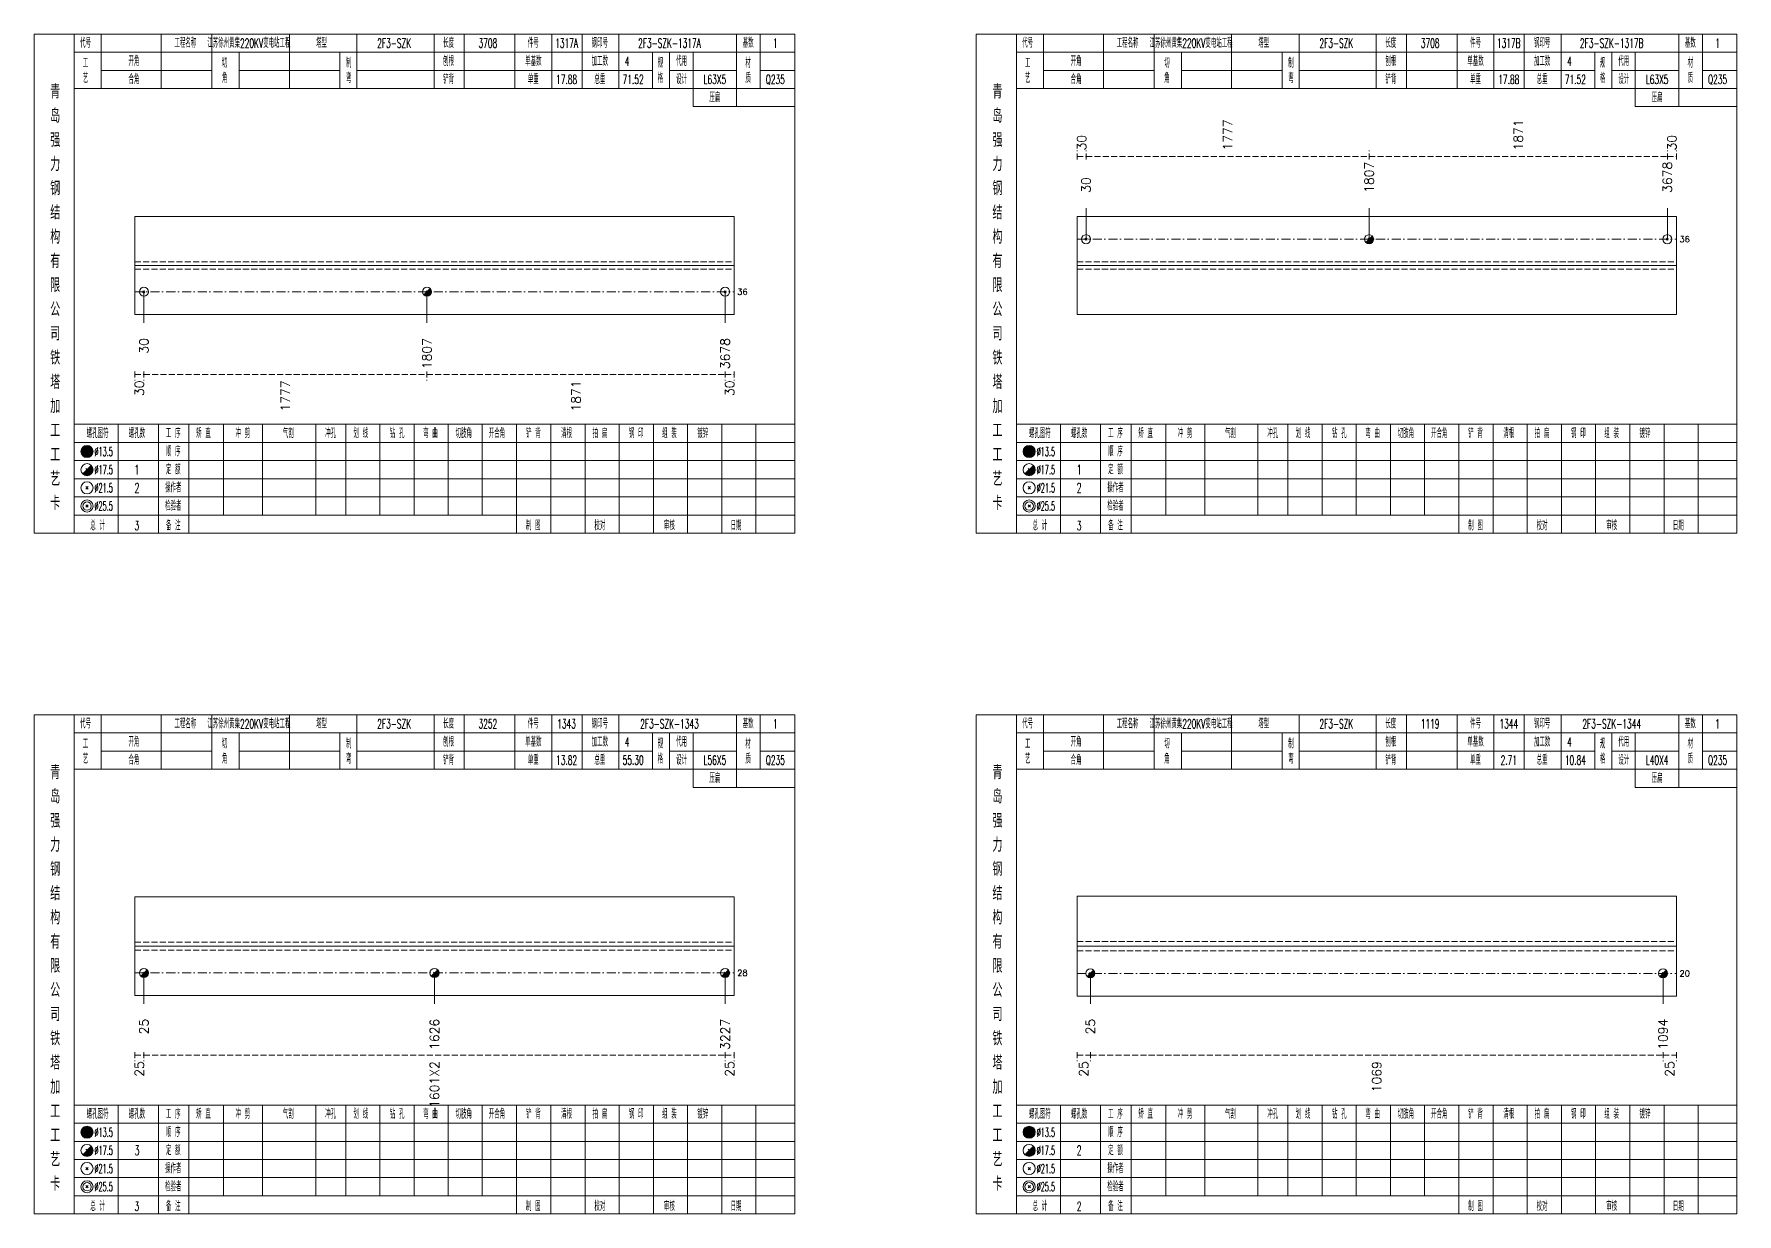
# Model space of a CAD drawing. Extents: x 0 to 4623, y -1159 to 4890.
# Drawn here: x 2180 to 2743, y 0 to 390 of the extents above; entities that cross this region are included whole.
import ezdxf
from ezdxf.enums import TextEntityAlignment as Align

# ---------------------------------------------------------------- set-up
doc = ezdxf.new("R2010")
doc.units = 0
doc.header["$MEASUREMENT"] = 0
doc.linetypes.add('一点画线', pattern=[5.2, 3, -1, 0.2, -1])
doc.linetypes.add('虚线', pattern=[2.75, 2, -0.75])
doc.layers.get('0').update_dxf_attribs({"linetype": 'CONTINUOUS', "lineweight": 25})
for name, color, linetype, lineweight in [('1', 7, 'CONTINUOUS', 25), ('4', 7, 'CONTINUOUS', 25), ('5', 7, 'CONTINUOUS', 25)]:
    doc.layers.add(name, color=color, linetype=linetype, lineweight=lineweight)
doc.styles.get("Standard").update_dxf_attribs({"font": 'simplex.shx', "width": 0.7, "height": 3, "bigfont": 'gbhzfs.shx'})

# ---------------------------------------------------------------- blocks, each defined once
blk = doc.blocks.new('孔17.5')
at = {"layer": '5', "color": 7, "linetype": 'Continuous', "lineweight": 13}
for p, q in [((-0.707, -0.707), (0.707, 0.707)), ((-0.2, 0.2), (0.2, -0.2))]:
    blk.add_line(p, q, dxfattribs=at)
blk.add_circle((0, 0), 1, dxfattribs=at)
for radius in [0.9, 0.8, 0.7, 0.6, 0.5, 0.4, 0.3, 0.2, 0.1]:
    blk.add_arc((0, 0), radius, 225, 45, dxfattribs=at)
blk = doc.blocks.new('孔21.5')
at = {"layer": '5', "color": 7, "linetype": 'Continuous', "lineweight": 13}
for p, q in [((-0.2, -0.2), (0.2, 0.2)), ((-0.2, 0.2), (0.2, -0.2))]:
    blk.add_line(p, q, dxfattribs=at)
blk.add_circle((0, 0), 1, dxfattribs=at)

msp = doc.modelspace()

# ---------------------------------------------------------------- linework, layer by layer
at = {"color": 8, "linetype": '虚线', "lineweight": 9}
for p, q in [((2524.5, 348.5), (2524.5, 351.5)), ((2524.5, 349.5), (2527.5, 349.5)), ((2527.5, 348.5), (2527.5, 351.5)), ((2527.5, 348.5), (2527.5, 351.5)), ((2527.5, 349.5), (2621.039, 349.5)), ((2621.039, 348.5), (2621.039, 351.5)), ((2621.039, 348.5), (2621.039, 351.5)), ((2621.039, 349.5), (2719.6, 349.5)), ((2719.6, 348.5), (2719.6, 351.5)), ((2719.6, 348.5), (2719.6, 351.5)), ((2719.6, 349.5), (2722.6, 349.5)), ((2722.6, 348.5), (2722.6, 351.5)), ((2213.1, 278.5), (2213.1, 275.5)), ((2213.1, 277.5), (2216.1, 277.5)), ((2216.1, 278.5), (2216.1, 275.5)), ((2216.1, 278.5), (2216.1, 275.5)), ((2216.1, 277.5), (2309.639, 277.5)), ((2309.639, 278.5), (2309.639, 275.5)), ((2309.639, 278.5), (2309.639, 275.5)), ((2309.639, 277.5), (2408.2, 277.5)), ((2408.2, 278.5), (2408.2, 275.5)), ((2408.2, 278.5), (2408.2, 275.5)), ((2408.2, 277.5), (2411.2, 277.5)), ((2411.2, 278.5), (2411.2, 275.5)), ((2213.1, 53.5), (2213.1, 50.5)), ((2213.1, 52.5), (2216.1, 52.5)), ((2216.1, 53.5), (2216.1, 50.5)), ((2216.1, 53.5), (2216.1, 50.5)), ((2216.1, 52.5), (2408.2, 52.5)), ((2408.2, 53.5), (2408.2, 50.5)), ((2408.2, 53.5), (2408.2, 50.5)), ((2408.2, 52.5), (2411.2, 52.5)), ((2411.2, 53.5), (2411.2, 50.5)), ((2524.5, 53.5), (2524.5, 50.5)), ((2524.5, 52.5), (2528.926, 52.5)), ((2528.926, 53.5), (2528.926, 50.5)), ((2528.926, 53.5), (2528.926, 50.5)), ((2528.926, 52.5), (2718.174, 52.5)), ((2718.174, 53.5), (2718.174, 50.5)), ((2718.174, 53.5), (2718.174, 50.5)), ((2718.174, 52.5), (2722.6, 52.5)), ((2722.6, 53.5), (2722.6, 50.5))]:
    msp.add_line(p, q, dxfattribs=at)
at = {"color": 7, "linetype": 'Continuous', "lineweight": 13}
for p, q in [((2527.5, 322.19), (2527.5, 332.5)), ((2621.039, 322.19), (2621.039, 332.5)), ((2719.6, 322.19), (2719.6, 332.5)), ((2216.1, 304.81), (2216.1, 294.5)), ((2309.639, 304.81), (2309.639, 294.5)), ((2408.2, 304.81), (2408.2, 294.5)), ((2216.1, 79.661), (2216.1, 69.5)), ((2312.15, 79.661), (2312.15, 69.5)), ((2408.2, 79.661), (2408.2, 69.5)), ((2528.926, 79.5), (2528.926, 69.5)), ((2718.174, 79.5), (2718.174, 69.5))]:
    msp.add_line(p, q, dxfattribs=at)
at = {"color": 7, "linetype": 'Continuous', "lineweight": 18}
for p, q in [((2213.1, 329.69), (2213.1, 297.31)), ((2213.1, 329.69), (2411.2, 329.69)), ((2411.2, 329.69), (2411.2, 297.31)), ((2524.5, 329.69), (2524.5, 297.31)), ((2524.5, 329.69), (2722.6, 329.69)), ((2722.6, 329.69), (2722.6, 297.31)), ((2213.1, 313.5), (2411.2, 313.5)), ((2524.5, 313.5), (2722.6, 313.5)), ((2213.1, 104.839), (2213.1, 72.161)), ((2213.1, 104.839), (2411.2, 104.839)), ((2411.2, 104.839), (2411.2, 72.161)), ((2524.5, 105), (2524.5, 72)), ((2524.5, 105), (2722.6, 105)), ((2722.6, 105), (2722.6, 72)), ((2213.1, 88.5), (2411.2, 88.5)), ((2524.5, 88.5), (2722.6, 88.5))]:
    msp.add_line(p, q, dxfattribs=at)
at = {"color": 3, "linetype": '一点画线', "lineweight": 13}
for p, q in [((2524.5, 322.19), (2722.6, 322.19)), ((2213.1, 304.81), (2411.2, 304.81)), ((2213.1, 79.661), (2411.2, 79.661)), ((2524.5, 79.5), (2722.6, 79.5))]:
    msp.add_line(p, q, dxfattribs=at)
at = {"color": 1, "linetype": '虚线', "lineweight": 18}
for p, q in [((2213.1, 314.69), (2411.2, 314.69)), ((2213.1, 312.31), (2411.2, 312.31)), ((2524.5, 314.69), (2722.6, 314.69)), ((2524.5, 312.31), (2722.6, 312.31)), ((2213.1, 89.839), (2411.2, 89.839)), ((2213.1, 87.161), (2411.2, 87.161)), ((2524.5, 90), (2722.6, 90)), ((2524.5, 87), (2722.6, 87))]:
    msp.add_line(p, q, dxfattribs=at)
at = {"layer": '1', "color": 7, "linetype": 'Continuous', "lineweight": 18}
for p, q in [((2213.1, 297.31), (2411.2, 297.31)), ((2524.5, 297.31), (2722.6, 297.31)), ((2213.1, 72.161), (2411.2, 72.161)), ((2524.5, 72), (2722.6, 72))]:
    msp.add_line(p, q, dxfattribs=at)
at = {"layer": '4', "color": 1, "linetype": 'Continuous', "lineweight": 18}
for p, q in [((2193.1, 225), (2193.1, 390)), ((2202, 372), (2202, 390)), ((2221.8, 372), (2221.8, 390)), ((2238.6, 372), (2238.6, 390)), ((2264.2, 372), (2264.2, 390)), ((2286.5, 372), (2286.5, 390)), ((2312, 372), (2312, 390)), ((2322, 372), (2322, 390)), ((2338.7, 372), (2338.7, 390)), ((2350.9, 372), (2350.9, 390)), ((2360.9, 372), (2360.9, 390)), ((2373.1, 372), (2373.1, 390)), ((2412, 366), (2412, 390)), ((2419.8, 372), (2419.8, 390)), ((2504.5, 225), (2504.5, 390)), ((2513.4, 372), (2513.4, 390)), ((2533.2, 372), (2533.2, 390)), ((2550, 372), (2550, 390)), ((2575.6, 372), (2575.6, 390)), ((2597.9, 372), (2597.9, 390)), ((2623.4, 372), (2623.4, 390)), ((2633.4, 372), (2633.4, 390)), ((2650.1, 372), (2650.1, 390)), ((2662.3, 372), (2662.3, 390)), ((2672.3, 372), (2672.3, 390)), ((2684.5, 372), (2684.5, 390)), ((2723.4, 366), (2723.4, 390)), ((2731.2, 372), (2731.2, 390)), ((2193.1, 384), (2431.2, 384)), ((2247.6, 372), (2247.6, 384)), ((2280.9, 372), (2280.9, 384)), ((2384.2, 372), (2384.2, 384)), ((2389.8, 372), (2389.8, 384)), ((2397.6, 366), (2397.6, 384)), ((2504.5, 384), (2742.6, 384)), ((2559, 372), (2559, 384)), ((2592.3, 372), (2592.3, 384)), ((2695.6, 372), (2695.6, 384)), ((2701.2, 372), (2701.2, 384)), ((2709, 366), (2709, 384)), ((2202, 378), (2238.6, 378)), ((2247.6, 378), (2280.9, 378)), ((2286.5, 378), (2384.2, 378)), ((2389.8, 378), (2412, 378)), ((2419.8, 378), (2431.2, 378)), ((2513.4, 378), (2550, 378)), ((2559, 378), (2592.3, 378)), ((2597.9, 378), (2695.6, 378)), ((2701.2, 378), (2723.4, 378)), ((2731.2, 378), (2742.6, 378)), ((2193.1, 372), (2431.2, 372)), ((2504.5, 372), (2742.6, 372)), ((2397.6, 366), (2431.2, 366)), ((2709, 366), (2742.6, 366)), ((2193.1, 261), (2431.2, 261)), ((2207.6, 225), (2207.6, 261)), ((2220.9, 225), (2220.9, 261)), ((2231, 225), (2231, 261)), ((2242.4, 231), (2242.4, 261)), ((2255.3, 231), (2255.3, 261)), ((2272.9, 231), (2272.9, 261)), ((2282.8, 231), (2282.8, 261)), ((2294.1, 231), (2294.1, 261)), ((2305.4, 231), (2305.4, 261)), ((2316.7, 231), (2316.7, 261)), ((2327.9, 231), (2327.9, 261)), ((2339.3, 231), (2339.3, 261)), ((2350.6, 231), (2350.6, 261)), ((2361.9, 231), (2361.9, 261)), ((2373.2, 231), (2373.2, 261)), ((2384.5, 231), (2384.5, 261)), ((2395.8, 231), (2395.8, 261)), ((2407.1, 231), (2407.1, 261)), ((2418.4, 231), (2418.4, 261)), ((2504.5, 261), (2742.6, 261)), ((2519, 225), (2519, 261)), ((2532.3, 225), (2532.3, 261)), ((2542.4, 225), (2542.4, 261)), ((2553.8, 231), (2553.8, 261)), ((2566.7, 231), (2566.7, 261)), ((2584.3, 231), (2584.3, 261)), ((2594.2, 231), (2594.2, 261)), ((2605.5, 231), (2605.5, 261)), ((2616.8, 231), (2616.8, 261)), ((2628.1, 231), (2628.1, 261)), ((2639.3, 231), (2639.3, 261)), ((2650.7, 231), (2650.7, 261)), ((2662, 231), (2662, 261)), ((2673.3, 231), (2673.3, 261)), ((2684.6, 231), (2684.6, 261)), ((2695.9, 231), (2695.9, 261)), ((2707.2, 231), (2707.2, 261)), ((2718.5, 231), (2718.5, 261)), ((2729.8, 231), (2729.8, 261)), ((2193.1, 255), (2431.2, 255)), ((2504.5, 255), (2742.6, 255)), ((2193.1, 249), (2431.2, 249)), ((2504.5, 249), (2742.6, 249)), ((2193.1, 243), (2431.2, 243)), ((2504.5, 243), (2742.6, 243)), ((2193.1, 237), (2431.2, 237)), ((2504.5, 237), (2742.6, 237)), ((2193.1, 231), (2431.2, 231)), ((2339.3, 225), (2339.3, 231)), ((2350.6, 225), (2350.6, 231)), ((2361.9, 225), (2361.9, 231)), ((2373.2, 225), (2373.2, 231)), ((2384.5, 225), (2384.5, 231)), ((2395.8, 225), (2395.8, 231)), ((2407.1, 225), (2407.1, 231)), ((2418.4, 225), (2418.4, 231)), ((2504.5, 231), (2742.6, 231)), ((2650.7, 225), (2650.7, 231)), ((2662, 225), (2662, 231)), ((2673.3, 225), (2673.3, 231)), ((2684.6, 225), (2684.6, 231)), ((2695.9, 225), (2695.9, 231)), ((2707.2, 225), (2707.2, 231)), ((2718.5, 225), (2718.5, 231)), ((2729.8, 225), (2729.8, 231)), ((2193.1, 0), (2193.1, 165)), ((2202, 147), (2202, 165)), ((2221.8, 147), (2221.8, 165)), ((2238.6, 147), (2238.6, 165)), ((2264.2, 147), (2264.2, 165)), ((2286.5, 147), (2286.5, 165)), ((2312, 147), (2312, 165)), ((2322, 147), (2322, 165)), ((2338.7, 147), (2338.7, 165)), ((2350.9, 147), (2350.9, 165)), ((2360.9, 147), (2360.9, 165)), ((2373.1, 147), (2373.1, 165)), ((2412, 141), (2412, 165)), ((2419.8, 147), (2419.8, 165)), ((2504.5, 0), (2504.5, 165)), ((2513.4, 147), (2513.4, 165)), ((2533.2, 147), (2533.2, 165)), ((2550, 147), (2550, 165)), ((2575.6, 147), (2575.6, 165)), ((2597.9, 147), (2597.9, 165)), ((2623.4, 147), (2623.4, 165)), ((2633.4, 147), (2633.4, 165)), ((2650.1, 147), (2650.1, 165)), ((2662.3, 147), (2662.3, 165)), ((2672.3, 147), (2672.3, 165)), ((2684.5, 147), (2684.5, 165)), ((2723.4, 141), (2723.4, 165)), ((2731.2, 147), (2731.2, 165)), ((2193.1, 159), (2431.2, 159)), ((2247.6, 147), (2247.6, 159)), ((2280.9, 147), (2280.9, 159)), ((2384.2, 147), (2384.2, 159)), ((2389.8, 147), (2389.8, 159)), ((2397.6, 141), (2397.6, 159)), ((2504.5, 159), (2742.6, 159)), ((2559, 147), (2559, 159)), ((2592.3, 147), (2592.3, 159)), ((2695.6, 147), (2695.6, 159)), ((2701.2, 147), (2701.2, 159)), ((2709, 141), (2709, 159)), ((2202, 153), (2238.6, 153)), ((2247.6, 153), (2280.9, 153)), ((2286.5, 153), (2384.2, 153)), ((2389.8, 153), (2412, 153)), ((2419.8, 153), (2431.2, 153)), ((2513.4, 153), (2550, 153)), ((2559, 153), (2592.3, 153)), ((2597.9, 153), (2695.6, 153)), ((2701.2, 153), (2723.4, 153)), ((2731.2, 153), (2742.6, 153)), ((2193.1, 147), (2431.2, 147)), ((2504.5, 147), (2742.6, 147)), ((2397.6, 141), (2431.2, 141)), ((2709, 141), (2742.6, 141)), ((2193.1, 36), (2431.2, 36)), ((2207.6, 0), (2207.6, 36)), ((2220.9, 0), (2220.9, 36)), ((2231, 0), (2231, 36)), ((2242.4, 6), (2242.4, 36)), ((2255.3, 6), (2255.3, 36)), ((2272.9, 6), (2272.9, 36)), ((2282.8, 6), (2282.8, 36)), ((2294.1, 6), (2294.1, 36)), ((2305.4, 6), (2305.4, 36)), ((2316.7, 6), (2316.7, 36)), ((2327.9, 6), (2327.9, 36)), ((2339.3, 6), (2339.3, 36)), ((2350.6, 6), (2350.6, 36)), ((2361.9, 6), (2361.9, 36)), ((2373.2, 6), (2373.2, 36)), ((2384.5, 6), (2384.5, 36)), ((2395.8, 6), (2395.8, 36)), ((2407.1, 6), (2407.1, 36)), ((2418.4, 6), (2418.4, 36)), ((2504.5, 36), (2742.6, 36)), ((2519, 0), (2519, 36)), ((2532.3, 0), (2532.3, 36)), ((2542.4, 0), (2542.4, 36)), ((2553.8, 6), (2553.8, 36)), ((2566.7, 6), (2566.7, 36)), ((2584.3, 6), (2584.3, 36)), ((2594.2, 6), (2594.2, 36)), ((2605.5, 6), (2605.5, 36)), ((2616.8, 6), (2616.8, 36)), ((2628.1, 6), (2628.1, 36)), ((2639.3, 6), (2639.3, 36)), ((2650.7, 6), (2650.7, 36)), ((2662, 6), (2662, 36)), ((2673.3, 6), (2673.3, 36)), ((2684.6, 6), (2684.6, 36)), ((2695.9, 6), (2695.9, 36)), ((2707.2, 6), (2707.2, 36)), ((2718.5, 6), (2718.5, 36)), ((2729.8, 6), (2729.8, 36)), ((2193.1, 30), (2431.2, 30)), ((2504.5, 30), (2742.6, 30)), ((2193.1, 24), (2431.2, 24)), ((2504.5, 24), (2742.6, 24)), ((2193.1, 18), (2431.2, 18)), ((2504.5, 18), (2742.6, 18)), ((2193.1, 12), (2431.2, 12)), ((2504.5, 12), (2742.6, 12)), ((2193.1, 6), (2431.2, 6)), ((2339.3, 0), (2339.3, 6)), ((2350.6, 0), (2350.6, 6)), ((2361.9, 0), (2361.9, 6)), ((2373.2, 0), (2373.2, 6)), ((2384.5, 0), (2384.5, 6)), ((2395.8, 0), (2395.8, 6)), ((2407.1, 0), (2407.1, 6)), ((2418.4, 0), (2418.4, 6)), ((2504.5, 6), (2742.6, 6)), ((2650.7, 0), (2650.7, 6)), ((2662, 0), (2662, 6)), ((2673.3, 0), (2673.3, 6)), ((2684.6, 0), (2684.6, 6)), ((2695.9, 0), (2695.9, 6)), ((2707.2, 0), (2707.2, 6)), ((2718.5, 0), (2718.5, 6)), ((2729.8, 0), (2729.8, 6))]:
    msp.add_line(p, q, dxfattribs=at)
at = {"layer": '4', "color": 7, "linetype": 'Continuous', "lineweight": 13}
for p, q in [((2197.1, 251.8), (2197.5, 252.2)), ((2197.5, 251.8), (2197.1, 252.2)), ((2508.5, 251.8), (2508.9, 252.2)), ((2508.9, 251.8), (2508.5, 252.2)), ((2195.886, 244.586), (2198.714, 247.414)), ((2196.9, 246.4), (2197.7, 245.6)), ((2507.286, 244.586), (2510.114, 247.414)), ((2508.3, 246.4), (2509.1, 245.6)), ((2196.9, 239.6), (2197.7, 240.4)), ((2196.9, 240.4), (2197.7, 239.6)), ((2508.3, 239.6), (2509.1, 240.4)), ((2508.3, 240.4), (2509.1, 239.6)), ((2196.9, 233.6), (2197.7, 234.4)), ((2196.9, 234.4), (2197.7, 233.6)), ((2508.3, 233.6), (2509.1, 234.4)), ((2508.3, 234.4), (2509.1, 233.6)), ((2197.1, 26.8), (2197.5, 27.2)), ((2197.5, 26.8), (2197.1, 27.2)), ((2508.5, 26.8), (2508.9, 27.2)), ((2508.9, 26.8), (2508.5, 27.2)), ((2195.886, 19.586), (2198.714, 22.414)), ((2196.9, 21.4), (2197.7, 20.6)), ((2507.286, 19.586), (2510.114, 22.414)), ((2508.3, 21.4), (2509.1, 20.6)), ((2196.9, 14.6), (2197.7, 15.4)), ((2196.9, 15.4), (2197.7, 14.6)), ((2508.3, 14.6), (2509.1, 15.4)), ((2508.3, 15.4), (2509.1, 14.6)), ((2196.9, 8.6), (2197.7, 9.4)), ((2196.9, 9.4), (2197.7, 8.6)), ((2508.3, 8.6), (2509.1, 9.4)), ((2508.3, 9.4), (2509.1, 8.6))]:
    msp.add_line(p, q, dxfattribs=at)
at = {"layer": '4', "color": 1, "linetype": 'Continuous', "lineweight": 18}
for points in [[(2179.8, 390), (2179.8, 225), (2431.2, 225), (2431.2, 390)], [(2491.2, 390), (2491.2, 225), (2742.6, 225), (2742.6, 390)], [(2179.8, 165), (2179.8, 0), (2431.2, 0), (2431.2, 165)], [(2491.2, 165), (2491.2, 0), (2742.6, 0), (2742.6, 165)]]:
    msp.add_lwpolyline(points, close=True, dxfattribs=at)
at = {"layer": '4', "color": 7, "linetype": 'Continuous', "lineweight": 13}
for centre, radius in [((2197.3, 252), 2), ((2197.3, 252), 1.8), ((2197.3, 252), 1.6), ((2197.3, 252), 1.4), ((2508.7, 252), 2), ((2508.7, 252), 1.8), ((2508.7, 252), 1.6), ((2508.7, 252), 1.4), ((2197.3, 246), 2), ((2197.3, 252), 1.2), ((2197.3, 252), 1), ((2197.3, 252), 0.8), ((2197.3, 252), 0.6), ((2197.3, 252), 0.4), ((2197.3, 252), 0.2), ((2508.7, 246), 2), ((2508.7, 252), 1.2), ((2508.7, 252), 1), ((2508.7, 252), 0.8), ((2508.7, 252), 0.6), ((2508.7, 252), 0.4), ((2508.7, 252), 0.2), ((2197.3, 240), 2), ((2508.7, 240), 2), ((2197.3, 234), 2), ((2197.3, 234), 1.4), ((2508.7, 234), 2), ((2508.7, 234), 1.4), ((2197.3, 27), 2), ((2197.3, 27), 1.8), ((2197.3, 27), 1.6), ((2197.3, 27), 1.4), ((2197.3, 27), 1.2), ((2508.7, 27), 2), ((2508.7, 27), 1.8), ((2508.7, 27), 1.6), ((2508.7, 27), 1.4), ((2508.7, 27), 1.2), ((2197.3, 21), 2), ((2197.3, 27), 1), ((2197.3, 27), 0.8), ((2197.3, 27), 0.6), ((2197.3, 27), 0.4), ((2197.3, 27), 0.2), ((2508.7, 21), 2), ((2508.7, 27), 1), ((2508.7, 27), 0.8), ((2508.7, 27), 0.6), ((2508.7, 27), 0.4), ((2508.7, 27), 0.2), ((2197.3, 15), 2), ((2508.7, 15), 2), ((2197.3, 9), 2), ((2197.3, 9), 1.4), ((2508.7, 9), 2), ((2508.7, 9), 1.4)]:
    msp.add_circle(centre, radius, dxfattribs=at)
for centre, radius in [((2197.3, 246), 1.8), ((2197.3, 246), 1.6), ((2197.3, 246), 1.4), ((2197.3, 246), 1.2), ((2197.3, 246), 1), ((2197.3, 246), 0.8), ((2197.3, 246), 0.6), ((2197.3, 246), 0.4), ((2197.3, 246), 0.2), ((2508.7, 246), 1.8), ((2508.7, 246), 1.6), ((2508.7, 246), 1.4), ((2508.7, 246), 1.2), ((2508.7, 246), 1), ((2508.7, 246), 0.8), ((2508.7, 246), 0.6), ((2508.7, 246), 0.4), ((2508.7, 246), 0.2), ((2197.3, 21), 1.8), ((2197.3, 21), 1.6), ((2197.3, 21), 1.4), ((2197.3, 21), 1.2), ((2197.3, 21), 1), ((2197.3, 21), 0.8), ((2197.3, 21), 0.6), ((2197.3, 21), 0.4), ((2197.3, 21), 0.2), ((2508.7, 21), 1.8), ((2508.7, 21), 1.6), ((2508.7, 21), 1.4), ((2508.7, 21), 1.2), ((2508.7, 21), 1), ((2508.7, 21), 0.8), ((2508.7, 21), 0.6), ((2508.7, 21), 0.4), ((2508.7, 21), 0.2)]:
    msp.add_arc(centre, radius, 225, 45, dxfattribs=at)

# ---------------------------------------------------------------- block references
at = {"color": 7, "linetype": 'Continuous', "lineweight": 13, "xscale": 1.5, "yscale": 1.5, "zscale": 1.5}
for name, p in [('孔21.5', (2527.5, 322.19)), ('孔17.5', (2621.039, 322.19)), ('孔21.5', (2719.6, 322.19))]:
    msp.add_blockref(name, p, dxfattribs=at)
at = {"layer": '1', "color": 7, "linetype": 'Continuous', "lineweight": 13, "xscale": 1.5, "yscale": 1.5, "zscale": 1.5}
for name, p in [('孔21.5', (2216.1, 304.81)), ('孔17.5', (2309.639, 304.81)), ('孔21.5', (2408.2, 304.81)), ('孔17.5', (2216.1, 79.661)), ('孔17.5', (2312.15, 79.661)), ('孔17.5', (2408.2, 79.661)), ('孔17.5', (2528.926, 79.5)), ('孔17.5', (2718.174, 79.5))]:
    msp.add_blockref(name, p, dxfattribs=at)

# ---------------------------------------------------------------- texts
at = {"color": 8, "linetype": 'Continuous', "lineweight": 9}
for s, p in [('1777', (2574.27, 351.5)), ('1871', (2670.32, 351.5)), ('30', (2526, 351.5)), ('30', (2721.1, 351.5))]:
    msp.add_text(s, height=3, rotation=90, dxfattribs=at).set_placement(p, align=Align.MIDDLE_LEFT)
at = {"color": 7, "linetype": 'Continuous', "lineweight": 13}
for s, p in [('1807', (2621.039, 337.5)), ('3678', (2719.6, 337.5)), ('30', (2527.5, 337.5))]:
    msp.add_text(s, height=3, rotation=90, dxfattribs=at).set_placement(p, align=Align.MIDDLE_LEFT)
for s, p in [('36', (2723.6, 322.19)), ('36', (2412.2, 304.81)), ('28', (2412.2, 79.661)), ('20', (2723.6, 79.5))]:
    msp.add_text(s, height=2, dxfattribs=at).set_placement(p, align=Align.MIDDLE_LEFT)
at = {"color": 8, "linetype": 'Continuous', "lineweight": 9}
for s, p in [('30', (2214.6, 275.5)), ('1777', (2262.87, 275.5)), ('1871', (2358.92, 275.5)), ('30', (2409.7, 275.5)), ('25', (2214.6, 50.5)), ('1601X2', (2312.15, 50.5)), ('25', (2409.7, 50.5)), ('25', (2526.713, 50.5)), ('1069', (2623.55, 50.5)), ('25', (2720.387, 50.5))]:
    msp.add_text(s, height=3, rotation=90, dxfattribs=at).set_placement(p, align=Align.MIDDLE_RIGHT)
at = {"layer": '1', "color": 7, "linetype": 'Continuous', "lineweight": 13}
for s, p in [('30', (2216.1, 289.5)), ('1807', (2309.639, 289.5)), ('3678', (2408.2, 289.5)), ('25', (2216.1, 64.5)), ('1626', (2312.15, 64.5)), ('3227', (2408.2, 64.5)), ('25', (2528.926, 64.5)), ('1094', (2718.174, 64.5))]:
    msp.add_text(s, height=3, rotation=90, dxfattribs=at).set_placement(p, align=Align.MIDDLE_RIGHT)
at = {"layer": '4', "color": 1, "linetype": 'Continuous', "lineweight": 13}
for s, height, width, p in [('代号', 3, 0.6, (2196.8, 387)), ('工程名称', 3, 0.6, (2229.8, 387)), ('江苏徐州黄集220KV变电站工程', 3, 0.6, (2250.8, 387)), ('塔型', 3, 0.6, (2274.8, 387)), ('2F3-SZK', 3, 0.6, (2298.8, 387)), ('长度', 3, 0.6, (2316.8, 387)), ('3708', 3, 0.6, (2329.8, 387)), ('件号', 3, 0.6, (2344.8, 387)), ('1317A', 3, 0.6, (2355.8, 387)), ('钢印号', 3, 0.6, (2366.8, 387)), ('2F3-SZK-1317A', 3, 0.6, (2389.8, 387)), ('基数', 3, 0.6, (2415.8, 387)), ('1', 3, 0.6, (2424.8, 387)), ('代号', 3, 0.6, (2508.2, 387)), ('工程名称', 3, 0.6, (2541.2, 387)), ('江苏徐州黄集220KV变电站工程', 3, 0.6, (2562.2, 387)), ('塔型', 3, 0.6, (2586.2, 387)), ('2F3-SZK', 3, 0.6, (2610.2, 387)), ('长度', 3, 0.6, (2628.2, 387)), ('3708', 3, 0.6, (2641.2, 387)), ('件号', 3, 0.6, (2656.2, 387)), ('1317B', 3, 0.6, (2667.2, 387)), ('钢印号', 3, 0.6, (2678.2, 387)), ('2F3-SZK-1317B', 3, 0.6, (2701.2, 387)), ('基数', 3, 0.6, (2727.2, 387)), ('1', 3, 0.6, (2736.2, 387)), ('开角', 3, 0.6, (2212.8, 381)), ('刨根', 3, 0.6, (2316.8, 381)), ('单基数', 3, 0.6, (2344.8, 381)), ('加工数', 3, 0.6, (2366.8, 381)), ('代用', 3, 0.6, (2393.8, 381)), ('开角', 3, 0.6, (2524.2, 381)), ('刨根', 3, 0.6, (2628.2, 381)), ('单基数', 3, 0.6, (2656.2, 381)), ('加工数', 3, 0.6, (2678.2, 381)), ('代用', 3, 0.6, (2705.2, 381)), ('工', 3, 0.6, (2196.8, 380.4)), ('艺', 3, 0.6, (2196.8, 375.4)), ('切', 3, 0.6, (2242.8, 380.4)), ('角', 3, 0.6, (2242.8, 375.4)), ('制', 3, 0.6, (2283.8, 380.4)), ('弯', 3, 0.6, (2283.8, 375.4)), ('4', 3, 0.6, (2375.8, 381)), ('格', 3, 0.6, (2386.8, 375.4)), ('规', 3, 0.6, (2386.8, 380.4)), ('材', 3, 0.6, (2415.8, 380.4)), ('质', 3, 0.6, (2415.8, 375.4)), ('工', 3, 0.6, (2508.2, 380.4)), ('艺', 3, 0.6, (2508.2, 375.4)), ('切', 3, 0.6, (2554.2, 380.4)), ('角', 3, 0.6, (2554.2, 375.4)), ('制', 3, 0.6, (2595.2, 380.4)), ('弯', 3, 0.6, (2595.2, 375.4)), ('4', 3, 0.6, (2687.2, 381)), ('格', 3, 0.6, (2698.2, 375.4)), ('规', 3, 0.6, (2698.2, 380.4)), ('材', 3, 0.6, (2727.2, 380.4)), ('质', 3, 0.6, (2727.2, 375.4)), ('青', 4.6, 0.8, (2186.8, 371)), ('合角', 3, 0.6, (2212.8, 375)), ('铲背', 3, 0.6, (2316.8, 375)), ('单重', 3, 0.6, (2344.8, 375)), ('17.88', 3, 0.6, (2355.8, 375)), ('总重', 3, 0.6, (2366.8, 375)), ('71.52', 3, 0.6, (2377.8, 375)), ('设计', 3, 0.6, (2393.8, 375)), ('L63X5', 3, 0.6, (2404.8, 375)), ('Q235', 3, 0.6, (2424.8, 375)), ('青', 4.6, 0.8, (2498.2, 371)), ('合角', 3, 0.6, (2524.2, 375)), ('铲背', 3, 0.6, (2628.2, 375)), ('单重', 3, 0.6, (2656.2, 375)), ('17.88', 3, 0.6, (2667.2, 375)), ('总重', 3, 0.6, (2678.2, 375)), ('71.52', 3, 0.6, (2689.2, 375)), ('设计', 3, 0.6, (2705.2, 375)), ('L63X5', 3, 0.6, (2716.2, 375)), ('Q235', 3, 0.6, (2736.2, 375)), ('压扁', 3, 0.6, (2404.8, 369)), ('压扁', 3, 0.6, (2716.2, 369)), ('岛', 4.6, 0.8, (2186.8, 363)), ('岛', 4.6, 0.8, (2498.2, 363)), ('强', 4.6, 0.8, (2186.8, 355)), ('强', 4.6, 0.8, (2498.2, 355)), ('力', 4.6, 0.8, (2186.8, 347)), ('力', 4.6, 0.8, (2498.2, 347)), ('钢', 4.6, 0.8, (2186.8, 339)), ('钢', 4.6, 0.8, (2498.2, 339)), ('结', 4.6, 0.8, (2186.8, 331)), ('结', 4.6, 0.8, (2498.2, 331)), ('构', 4.6, 0.8, (2186.8, 323)), ('构', 4.6, 0.8, (2498.2, 323)), ('有', 4.6, 0.8, (2186.8, 315)), ('有', 4.6, 0.8, (2498.2, 315)), ('限', 4.6, 0.8, (2186.8, 307)), ('限', 4.6, 0.8, (2498.2, 307)), ('公', 4.6, 0.8, (2186.8, 299)), ('公', 4.6, 0.8, (2498.2, 299)), ('司', 4.6, 0.8, (2186.8, 291)), ('司', 4.6, 0.8, (2498.2, 291)), ('铁', 4.6, 0.8, (2186.8, 283)), ('铁', 4.6, 0.8, (2498.2, 283)), ('塔', 4.6, 0.8, (2186.8, 275)), ('塔', 4.6, 0.8, (2498.2, 275)), ('加', 4.6, 0.8, (2186.8, 267)), ('加', 4.6, 0.8, (2498.2, 267)), ('工', 4.6, 0.8, (2186.8, 259)), ('螺孔图符', 3, 0.6, (2200.8, 258)), ('螺孔数', 3, 0.6, (2213.8, 258)), ('工 序', 3, 0.6, (2225.8, 258)), ('矫 直', 3, 0.6, (2235.8, 258)), ('冲 剪', 3, 0.6, (2248.8, 258)), ('气割', 3, 0.6, (2263.8, 258)), ('冲孔', 3, 0.6, (2277.8, 258)), ('划 线', 3, 0.6, (2287.8, 258)), ('钻 孔', 3, 0.6, (2299.8, 258)), ('弯 曲', 3, 0.6, (2310.8, 258)), ('切肢角', 3, 0.6, (2321.8, 258)), ('开合角', 3, 0.6, (2332.8, 258)), ('铲 背', 3, 0.6, (2344.8, 258)), ('清根', 3, 0.6, (2355.8, 258)), ('拍 扁', 3, 0.6, (2366.8, 258)), ('钢 印', 3, 0.6, (2378.8, 258)), ('组 装', 3, 0.6, (2389.8, 258)), ('镀锌', 3, 0.6, (2400.8, 258)), ('工', 4.6, 0.8, (2498.2, 259)), ('螺孔图符', 3, 0.6, (2512.2, 258)), ('螺孔数', 3, 0.6, (2525.2, 258)), ('工 序', 3, 0.6, (2537.2, 258)), ('矫 直', 3, 0.6, (2547.2, 258)), ('冲 剪', 3, 0.6, (2560.2, 258)), ('气割', 3, 0.6, (2575.2, 258)), ('冲孔', 3, 0.6, (2589.2, 258)), ('划 线', 3, 0.6, (2599.2, 258)), ('钻 孔', 3, 0.6, (2611.2, 258)), ('弯 曲', 3, 0.6, (2622.2, 258)), ('切肢角', 3, 0.6, (2633.2, 258)), ('开合角', 3, 0.6, (2644.2, 258)), ('铲 背', 3, 0.6, (2656.2, 258)), ('清根', 3, 0.6, (2667.2, 258)), ('拍 扁', 3, 0.6, (2678.2, 258)), ('钢 印', 3, 0.6, (2690.2, 258)), ('组 装', 3, 0.6, (2701.2, 258)), ('镀锌', 3, 0.6, (2712.2, 258)), ('%%C13.5', 3, 0.5, (2202.8, 252)), ('顺 序', 3, 0.6, (2225.8, 252)), ('%%C13.5', 3, 0.5, (2514.2, 252)), ('顺 序', 3, 0.6, (2537.2, 252)), ('工', 4.6, 0.8, (2186.8, 251)), ('定 额', 3, 0.6, (2225.8, 246)), ('工', 4.6, 0.8, (2498.2, 251)), ('定 额', 3, 0.6, (2537.2, 246)), ('艺', 4.6, 0.8, (2186.8, 243)), ('%%C17.5', 3, 0.5, (2202.8, 246)), ('1', 3.2, 0.6, (2213.8, 246)), ('艺', 4.6, 0.8, (2498.2, 243)), ('%%C17.5', 3, 0.5, (2514.2, 246)), ('1', 3.2, 0.6, (2525.2, 246)), ('卡', 4.6, 0.8, (2186.8, 235)), ('%%C21.5', 3, 0.5, (2202.8, 240)), ('2', 3.2, 0.6, (2213.8, 240)), ('操作者', 3, 0.6, (2225.8, 240)), ('卡', 4.6, 0.8, (2498.2, 235)), ('%%C21.5', 3, 0.5, (2514.2, 240)), ('2', 3.2, 0.6, (2525.2, 240)), ('操作者', 3, 0.6, (2537.2, 240)), ('%%C25.5', 3, 0.5, (2202.8, 234)), ('检验者', 3, 0.6, (2225.8, 234)), ('%%C25.5', 3, 0.5, (2514.2, 234)), ('检验者', 3, 0.6, (2537.2, 234)), ('总 计', 3, 0.6, (2200.8, 227.5)), ('3', 3, 0.6, (2213.8, 227.5)), ('备 注', 3, 0.6, (2225.8, 227.5)), ('制 图', 3, 0.6, (2344.8, 227.5)), ('校对', 3, 0.6, (2366.8, 227.5)), ('审核', 3, 0.6, (2389.8, 227.5)), ('日期', 3, 0.6, (2411.8, 227.5)), ('总 计', 3, 0.6, (2512.2, 227.5)), ('3', 3, 0.6, (2525.2, 227.5)), ('备 注', 3, 0.6, (2537.2, 227.5)), ('制 图', 3, 0.6, (2656.2, 227.5)), ('校对', 3, 0.6, (2678.2, 227.5)), ('审核', 3, 0.6, (2701.2, 227.5)), ('日期', 3, 0.6, (2723.2, 227.5)), ('代号', 3, 0.6, (2196.8, 162)), ('工程名称', 3, 0.6, (2229.8, 162)), ('江苏徐州黄集220KV变电站工程', 3, 0.6, (2250.8, 162)), ('塔型', 3, 0.6, (2274.8, 162)), ('2F3-SZK', 3, 0.6, (2298.8, 162)), ('长度', 3, 0.6, (2316.8, 162)), ('3252', 3, 0.6, (2329.8, 162)), ('件号', 3, 0.6, (2344.8, 162)), ('1343', 3, 0.6, (2355.8, 162)), ('钢印号', 3, 0.6, (2366.8, 162)), ('2F3-SZK-1343', 3, 0.6, (2389.8, 162)), ('基数', 3, 0.6, (2415.8, 162)), ('1', 3, 0.6, (2424.8, 162)), ('代号', 3, 0.6, (2508.2, 162)), ('工程名称', 3, 0.6, (2541.2, 162)), ('江苏徐州黄集220KV变电站工程', 3, 0.6, (2562.2, 162)), ('塔型', 3, 0.6, (2586.2, 162)), ('2F3-SZK', 3, 0.6, (2610.2, 162)), ('长度', 3, 0.6, (2628.2, 162)), ('1119', 3, 0.6, (2641.2, 162)), ('件号', 3, 0.6, (2656.2, 162)), ('1344', 3, 0.6, (2667.2, 162)), ('钢印号', 3, 0.6, (2678.2, 162)), ('2F3-SZK-1344', 3, 0.6, (2701.2, 162)), ('基数', 3, 0.6, (2727.2, 162)), ('1', 3, 0.6, (2736.2, 162)), ('开角', 3, 0.6, (2212.8, 156)), ('刨根', 3, 0.6, (2316.8, 156)), ('单基数', 3, 0.6, (2344.8, 156)), ('加工数', 3, 0.6, (2366.8, 156)), ('代用', 3, 0.6, (2393.8, 156)), ('开角', 3, 0.6, (2524.2, 156)), ('刨根', 3, 0.6, (2628.2, 156)), ('单基数', 3, 0.6, (2656.2, 156)), ('加工数', 3, 0.6, (2678.2, 156)), ('代用', 3, 0.6, (2705.2, 156)), ('工', 3, 0.6, (2196.8, 155.4)), ('艺', 3, 0.6, (2196.8, 150.4)), ('切', 3, 0.6, (2242.8, 155.4)), ('角', 3, 0.6, (2242.8, 150.4)), ('制', 3, 0.6, (2283.8, 155.4)), ('弯', 3, 0.6, (2283.8, 150.4)), ('4', 3, 0.6, (2375.8, 156)), ('格', 3, 0.6, (2386.8, 150.4)), ('规', 3, 0.6, (2386.8, 155.4)), ('材', 3, 0.6, (2415.8, 155.4)), ('质', 3, 0.6, (2415.8, 150.4)), ('工', 3, 0.6, (2508.2, 155.4)), ('艺', 3, 0.6, (2508.2, 150.4)), ('切', 3, 0.6, (2554.2, 155.4)), ('角', 3, 0.6, (2554.2, 150.4)), ('制', 3, 0.6, (2595.2, 155.4)), ('弯', 3, 0.6, (2595.2, 150.4)), ('4', 3, 0.6, (2687.2, 156)), ('格', 3, 0.6, (2698.2, 150.4)), ('规', 3, 0.6, (2698.2, 155.4)), ('材', 3, 0.6, (2727.2, 155.4)), ('质', 3, 0.6, (2727.2, 150.4)), ('青', 4.6, 0.8, (2186.8, 146)), ('合角', 3, 0.6, (2212.8, 150)), ('铲背', 3, 0.6, (2316.8, 150)), ('单重', 3, 0.6, (2344.8, 150)), ('13.82', 3, 0.6, (2355.8, 150)), ('总重', 3, 0.6, (2366.8, 150)), ('55.30', 3, 0.6, (2377.8, 150)), ('设计', 3, 0.6, (2393.8, 150)), ('L56X5', 3, 0.6, (2404.8, 150)), ('Q235', 3, 0.6, (2424.8, 150)), ('青', 4.6, 0.8, (2498.2, 146)), ('合角', 3, 0.6, (2524.2, 150)), ('铲背', 3, 0.6, (2628.2, 150)), ('单重', 3, 0.6, (2656.2, 150)), ('2.71', 3, 0.6, (2667.2, 150)), ('总重', 3, 0.6, (2678.2, 150)), ('10.84', 3, 0.6, (2689.2, 150)), ('设计', 3, 0.6, (2705.2, 150)), ('L40X4', 3, 0.6, (2716.2, 150)), ('Q235', 3, 0.6, (2736.2, 150)), ('岛', 4.6, 0.8, (2186.8, 138)), ('压扁', 3, 0.6, (2404.8, 144)), ('岛', 4.6, 0.8, (2498.2, 138)), ('压扁', 3, 0.6, (2716.2, 144)), ('强', 4.6, 0.8, (2186.8, 130)), ('强', 4.6, 0.8, (2498.2, 130)), ('力', 4.6, 0.8, (2186.8, 122)), ('力', 4.6, 0.8, (2498.2, 122)), ('钢', 4.6, 0.8, (2186.8, 114)), ('钢', 4.6, 0.8, (2498.2, 114)), ('结', 4.6, 0.8, (2186.8, 106)), ('结', 4.6, 0.8, (2498.2, 106)), ('构', 4.6, 0.8, (2186.8, 98)), ('构', 4.6, 0.8, (2498.2, 98)), ('有', 4.6, 0.8, (2186.8, 90)), ('有', 4.6, 0.8, (2498.2, 90)), ('限', 4.6, 0.8, (2186.8, 82)), ('限', 4.6, 0.8, (2498.2, 82)), ('公', 4.6, 0.8, (2186.8, 74)), ('公', 4.6, 0.8, (2498.2, 74)), ('司', 4.6, 0.8, (2186.8, 66)), ('司', 4.6, 0.8, (2498.2, 66)), ('铁', 4.6, 0.8, (2186.8, 58)), ('铁', 4.6, 0.8, (2498.2, 58)), ('塔', 4.6, 0.8, (2186.8, 50)), ('塔', 4.6, 0.8, (2498.2, 50)), ('加', 4.6, 0.8, (2186.8, 42)), ('加', 4.6, 0.8, (2498.2, 42)), ('工', 4.6, 0.8, (2186.8, 34)), ('螺孔图符', 3, 0.6, (2200.8, 33)), ('螺孔数', 3, 0.6, (2213.8, 33)), ('工 序', 3, 0.6, (2225.8, 33)), ('矫 直', 3, 0.6, (2235.8, 33)), ('冲 剪', 3, 0.6, (2248.8, 33)), ('气割', 3, 0.6, (2263.8, 33)), ('冲孔', 3, 0.6, (2277.8, 33)), ('划 线', 3, 0.6, (2287.8, 33)), ('钻 孔', 3, 0.6, (2299.8, 33)), ('弯 曲', 3, 0.6, (2310.8, 33)), ('切肢角', 3, 0.6, (2321.8, 33)), ('开合角', 3, 0.6, (2332.8, 33)), ('铲 背', 3, 0.6, (2344.8, 33)), ('清根', 3, 0.6, (2355.8, 33)), ('拍 扁', 3, 0.6, (2366.8, 33)), ('钢 印', 3, 0.6, (2378.8, 33)), ('组 装', 3, 0.6, (2389.8, 33)), ('镀锌', 3, 0.6, (2400.8, 33)), ('工', 4.6, 0.8, (2498.2, 34)), ('螺孔图符', 3, 0.6, (2512.2, 33)), ('螺孔数', 3, 0.6, (2525.2, 33)), ('工 序', 3, 0.6, (2537.2, 33)), ('矫 直', 3, 0.6, (2547.2, 33)), ('冲 剪', 3, 0.6, (2560.2, 33)), ('气割', 3, 0.6, (2575.2, 33)), ('冲孔', 3, 0.6, (2589.2, 33)), ('划 线', 3, 0.6, (2599.2, 33)), ('钻 孔', 3, 0.6, (2611.2, 33)), ('弯 曲', 3, 0.6, (2622.2, 33)), ('切肢角', 3, 0.6, (2633.2, 33)), ('开合角', 3, 0.6, (2644.2, 33)), ('铲 背', 3, 0.6, (2656.2, 33)), ('清根', 3, 0.6, (2667.2, 33)), ('拍 扁', 3, 0.6, (2678.2, 33)), ('钢 印', 3, 0.6, (2690.2, 33)), ('组 装', 3, 0.6, (2701.2, 33)), ('镀锌', 3, 0.6, (2712.2, 33)), ('工', 4.6, 0.8, (2186.8, 26)), ('%%C13.5', 3, 0.5, (2202.8, 27)), ('顺 序', 3, 0.6, (2225.8, 27)), ('工', 4.6, 0.8, (2498.2, 26)), ('%%C13.5', 3, 0.5, (2514.2, 27)), ('顺 序', 3, 0.6, (2537.2, 27)), ('3', 3.2, 0.6, (2213.8, 21)), ('定 额', 3, 0.6, (2225.8, 21)), ('2', 3.2, 0.6, (2525.2, 21)), ('定 额', 3, 0.6, (2537.2, 21)), ('艺', 4.6, 0.8, (2186.8, 18)), ('%%C17.5', 3, 0.5, (2202.8, 21)), ('艺', 4.6, 0.8, (2498.2, 18)), ('%%C17.5', 3, 0.5, (2514.2, 21)), ('卡', 4.6, 0.8, (2186.8, 10)), ('%%C21.5', 3, 0.5, (2202.8, 15)), ('操作者', 3, 0.6, (2225.8, 15)), ('卡', 4.6, 0.8, (2498.2, 10)), ('%%C21.5', 3, 0.5, (2514.2, 15)), ('操作者', 3, 0.6, (2537.2, 15)), ('%%C25.5', 3, 0.5, (2202.8, 9)), ('检验者', 3, 0.6, (2225.8, 9)), ('%%C25.5', 3, 0.5, (2514.2, 9)), ('检验者', 3, 0.6, (2537.2, 9)), ('总 计', 3, 0.6, (2200.8, 2.5)), ('3', 3, 0.6, (2213.8, 2.5)), ('备 注', 3, 0.6, (2225.8, 2.5)), ('制 图', 3, 0.6, (2344.8, 2.5)), ('校对', 3, 0.6, (2366.8, 2.5)), ('审核', 3, 0.6, (2389.8, 2.5)), ('日期', 3, 0.6, (2411.8, 2.5)), ('总 计', 3, 0.6, (2512.2, 2.5)), ('2', 3, 0.6, (2525.2, 2.5)), ('备 注', 3, 0.6, (2537.2, 2.5)), ('制 图', 3, 0.6, (2656.2, 2.5)), ('校对', 3, 0.6, (2678.2, 2.5)), ('审核', 3, 0.6, (2701.2, 2.5)), ('日期', 3, 0.6, (2723.2, 2.5))]:
    msp.add_text(s, height=height, dxfattribs=dict(at, width=width)).set_placement(p, align=Align.MIDDLE_CENTER)

doc.saveas('drawing.dxf')
